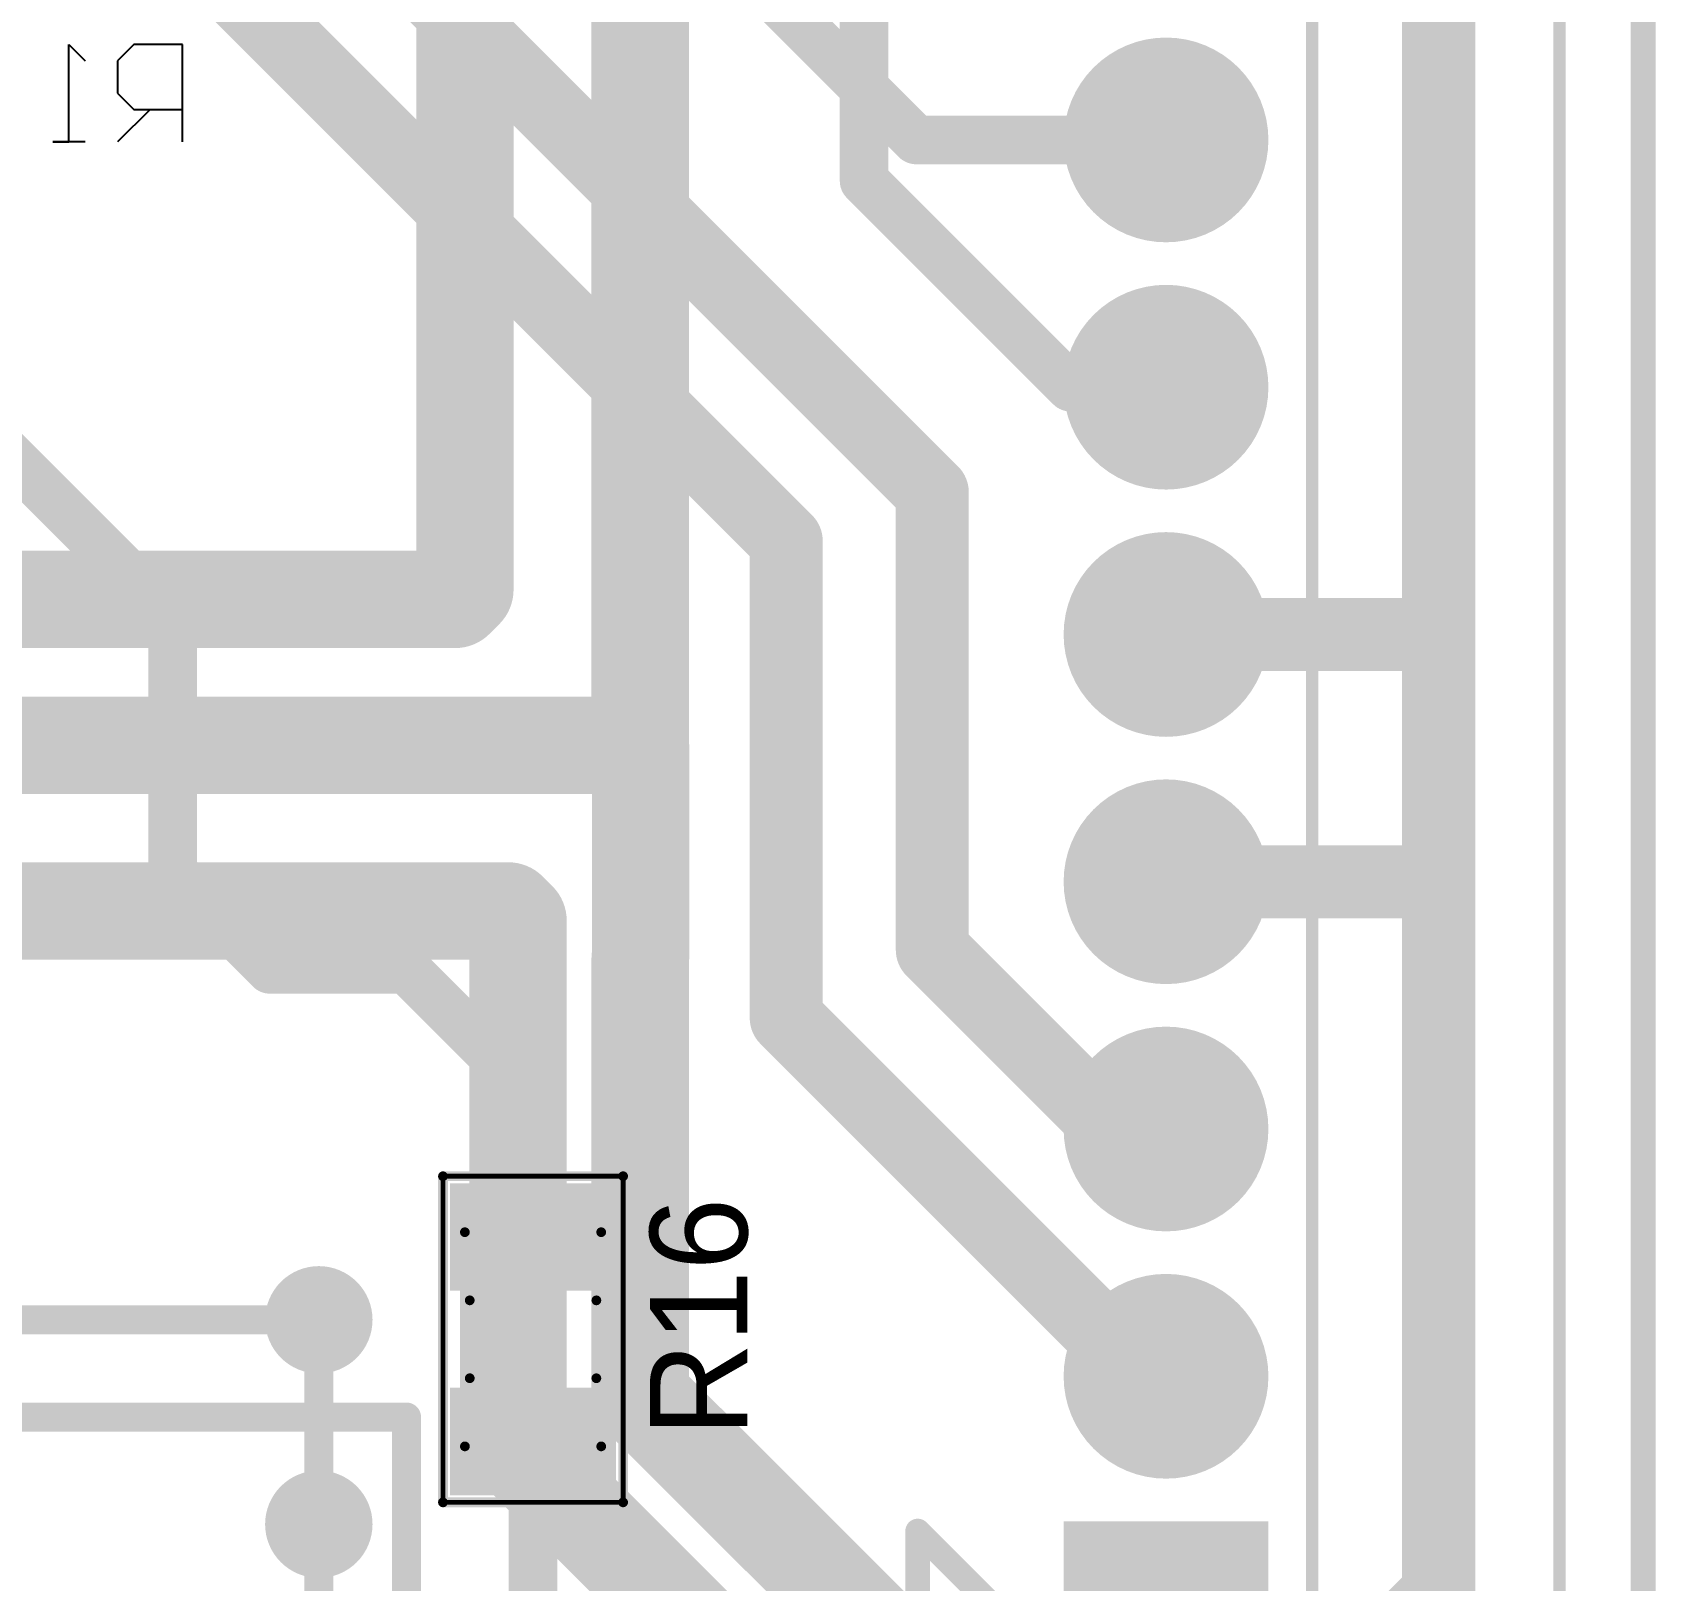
# Model space of a CAD drawing. Header units: millimetres. Extents: x 29.9 to 75.1, y 29.9 to 100.1.
# Drawn here: x 58.46 to 75.13, y 56.52 to 72.42 of the extents above; entities that cross this region are included whole.
import ezdxf

# ---------------------------------------------------------------- set-up
doc = ezdxf.new("R2010")
doc.units = ezdxf.units.MM
for name, color, linetype in [('BottomLayer', 5, 'Continuous'), ('BottomOverlay', 54, 'Continuous'), ('BottomSolder', 6, 'Continuous'), ('Mechanical1', 6, 'Continuous'), ('Mechanical13', 56, 'Continuous'), ('Mechanical15', 56, 'Continuous'), ('MultiLayer', 9, 'Continuous'), ('PadHoleLayer', 156, 'Continuous'), ('TopLayer', 1, 'Continuous'), ('TopOverlay', 2, 'Continuous'), ('TopPaste', 8, 'Continuous'), ('TopSolder', 216, 'Continuous'), ('ViaHoleLayer', 16, 'Continuous')]:
    doc.layers.add(name, color=color, linetype=linetype)

# ---------------------------------------------------------------- blocks, each defined once
blk = doc.blocks.new('PLS_R_1X8__22_28_9080_MPLEX__1128')
at = {"layer": 'BottomLayer', "const_width": 0.9499981}
for points in [[(-4.28500032, 0, 1), (-3.33499968, 0, 1)], [(-1.74500032, 0, 1), (-0.79499968, 0, 1)], [(0.79499968, 0, 1), (1.74500032, 0, 1)], [(3.33499968, 0, 1), (4.28500032, 0, 1)], [(5.874999679999999, 0, 1), (6.82500032, 0, 1)], [(8.41499968, 0, 1), (9.36500032, 0, 1)], [(10.95499968, 0, 1), (11.90500032, 0, 1)]]:
    blk.add_lwpolyline(points, format="xyb", close=True, dxfattribs=at)
at = {"layer": 'BottomLayer'}
blk.add_solid([(-5.400001899999999, 0.9499981), (-7.2999981, 0.9499981), (-5.400001899999999, -0.9499981), (-7.2999981, -0.9499981)], dxfattribs=at)
at = {"layer": 'BottomSolder', "const_width": 1.0515981}
for points in [[(-4.33580032, 0, 1), (-3.28419968, 0, 1)], [(-1.79580032, 0, 1), (-0.7441996799999999, 0, 1)], [(0.7441996799999999, 0, 1), (1.79580032, 0, 1)], [(3.28419968, 0, 1), (4.33580032, 0, 1)], [(5.82419968, 0, 1), (6.87580032, 0, 1)], [(8.364199679999999, 0, 1), (9.415800319999999, 0, 1)], [(10.90419968, 0, 1), (11.95580032, 0, 1)]]:
    blk.add_lwpolyline(points, format="xyb", close=True, dxfattribs=at)
at = {"layer": 'BottomSolder'}
blk.add_solid([(-5.2984019, 1.0515981), (-7.401598099999999, 1.0515981), (-5.2984019, -1.0515981), (-7.401598099999999, -1.0515981)], dxfattribs=at)
at = {"layer": 'MultiLayer', "const_width": 0.9499981}
for points in [[(-4.28500032, 0, 1), (-3.33499968, 0, 1)], [(-1.74500032, 0, 1), (-0.79499968, 0, 1)], [(0.79499968, 0, 1), (1.74500032, 0, 1)], [(3.33499968, 0, 1), (4.28500032, 0, 1)], [(5.874999679999999, 0, 1), (6.82500032, 0, 1)], [(8.41499968, 0, 1), (9.36500032, 0, 1)], [(10.95499968, 0, 1), (11.90500032, 0, 1)]]:
    blk.add_lwpolyline(points, format="xyb", close=True, dxfattribs=at)
at = {"layer": 'MultiLayer'}
blk.add_solid([(-5.400001899999999, 0.9499981), (-7.2999981, 0.9499981), (-5.400001899999999, -0.9499981), (-7.2999981, -0.9499981)], dxfattribs=at)
at = {"layer": 'PadHoleLayer', "const_width": 0.499999}
for points in [[(-6.5999995, 0, 1), (-6.100000499999999, 0, 1)], [(-4.0599995, 0, 1), (-3.5600005, 0, 1)], [(-1.5199995, 0, 1), (-1.0200005, 0, 1)], [(1.0200005, 0, 1), (1.5199995, 0, 1)], [(3.5600005, 0, 1), (4.0599995, 0, 1)], [(6.100000499999999, 0, 1), (6.5999995, 0, 1)], [(8.6400005, 0, 1), (9.1399995, 0, 1)], [(11.1800005, 0, 1), (11.6799995, 0, 1)]]:
    blk.add_lwpolyline(points, format="xyb", close=True, dxfattribs=at)
at = {"layer": 'TopLayer', "const_width": 0.9499981}
for points in [[(-4.28500032, 0, 1), (-3.33499968, 0, 1)], [(-1.74500032, 0, 1), (-0.79499968, 0, 1)], [(0.79499968, 0, 1), (1.74500032, 0, 1)], [(3.33499968, 0, 1), (4.28500032, 0, 1)], [(5.874999679999999, 0, 1), (6.82500032, 0, 1)], [(8.41499968, 0, 1), (9.36500032, 0, 1)], [(10.95499968, 0, 1), (11.90500032, 0, 1)]]:
    blk.add_lwpolyline(points, format="xyb", close=True, dxfattribs=at)
at = {"layer": 'TopLayer'}
blk.add_solid([(-5.400001899999999, 0.9499981), (-7.2999981, 0.9499981), (-5.400001899999999, -0.9499981), (-7.2999981, -0.9499981)], dxfattribs=at)
at = {"layer": 'TopOverlay'}
for points, const_width in [([(-7.40000298, 2.54999998), (-6.40000244, 1.54999944)], 0.254), ([(-7.40000298, 2.54999998), (-5.400001899999999, 2.54999998)], 0.254), ([(-5.400001899999999, 2.54999998), (-6.40000244, 1.54999944)], 0.254), ([(-7.619999999999999, -1.49999954), (12.67499878, -1.49999954)], 0.127), ([(-7.619999999999999, -1.49999954), (-7.619999999999999, -4.03999954)], 0.127), ([(12.67499878, -1.49999954), (12.67499878, -4.03999954)], 0.127), ([(-7.619999999999999, -4.03999954), (12.67499878, -4.03999954)], 0.127)]:
    blk.add_lwpolyline(points, dxfattribs=dict(at, const_width=const_width))
for points, const_width in [([(-7.463502979999999, 2.54999998, 1), (-7.33650298, 2.54999998, 1)], 0.127), ([(-7.463502979999999, 2.54999998, 1), (-7.33650298, 2.54999998, 1)], 0.127), ([(-5.4635019, 2.54999998, 1), (-5.3365019, 2.54999998, 1)], 0.127), ([(-5.4635019, 2.54999998, 1), (-5.3365019, 2.54999998, 1)], 0.127), ([(-6.46350244, 1.54999944, 1), (-6.336502439999999, 1.54999944, 1)], 0.127), ([(-6.46350244, 1.54999944, 1), (-6.336502439999999, 1.54999944, 1)], 0.127), ([(-7.65175, -1.49999954, 1), (-7.588249999999999, -1.49999954, 1)], 0.0635), ([(-7.65175, -1.49999954, 1), (-7.588249999999999, -1.49999954, 1)], 0.0635), ([(12.64324878, -1.49999954, 1), (12.70674878, -1.49999954, 1)], 0.0635), ([(12.64324878, -1.49999954, 1), (12.70674878, -1.49999954, 1)], 0.0635), ([(-7.65175, -4.03999954, 1), (-7.588249999999999, -4.03999954, 1)], 0.0635), ([(-7.65175, -4.03999954, 1), (-7.588249999999999, -4.03999954, 1)], 0.0635), ([(12.64324878, -4.03999954, 1), (12.70674878, -4.03999954, 1)], 0.0635), ([(12.64324878, -4.03999954, 1), (12.70674878, -4.03999954, 1)], 0.0635)]:
    blk.add_lwpolyline(points, format="xyb", close=True, dxfattribs=dict(at, const_width=const_width))
at = {"layer": 'TopSolder', "const_width": 1.0515981}
for points in [[(-4.33580032, 0, 1), (-3.28419968, 0, 1)], [(-1.79580032, 0, 1), (-0.7441996799999999, 0, 1)], [(0.7441996799999999, 0, 1), (1.79580032, 0, 1)], [(3.28419968, 0, 1), (4.33580032, 0, 1)], [(5.82419968, 0, 1), (6.87580032, 0, 1)], [(8.364199679999999, 0, 1), (9.415800319999999, 0, 1)], [(10.90419968, 0, 1), (11.95580032, 0, 1)]]:
    blk.add_lwpolyline(points, format="xyb", close=True, dxfattribs=at)
at = {"layer": 'TopSolder'}
blk.add_solid([(-5.2984019, 1.0515981), (-7.401598099999999, 1.0515981), (-5.2984019, -1.0515981), (-7.401598099999999, -1.0515981)], dxfattribs=at)
blk = doc.blocks.new('SMD_R_0805_1145')
at = {"layer": 'Mechanical13', "const_width": 0.0999998}
for points in [[(-1.10000034, 0.7000011399999999), (-1.10000034, -0.6999985999999999)], [(-1.10000034, 0.7000011399999999), (1.10000034, 0.7000011399999999)], [(1.10000034, 0.7000011399999999), (1.10000034, -0.6999985999999999)], [(-1.10000034, -0.6999985999999999), (1.10000034, -0.6999985999999999)]]:
    blk.add_lwpolyline(points, dxfattribs=at)
at = {"layer": 'Mechanical13', "const_width": 0.0499999}
for points in [[(-1.12499902, 0.7000011399999999, 1), (-1.07500166, 0.7000011399999999, 1)], [(-1.12499902, 0.7000011399999999, 1), (-1.07500166, 0.7000011399999999, 1)], [(1.07500166, 0.7000011399999999, 1), (1.12499902, 0.7000011399999999, 1)], [(1.07500166, 0.7000011399999999, 1), (1.12499902, 0.7000011399999999, 1)], [(-1.12499902, -0.6999985999999999, 1), (-1.07500166, -0.6999985999999999, 1)], [(-1.12499902, -0.6999985999999999, 1), (-1.07500166, -0.6999985999999999, 1)], [(1.07500166, -0.6999985999999999, 1), (1.12499902, -0.6999985999999999, 1)], [(1.07500166, -0.6999985999999999, 1), (1.12499902, -0.6999985999999999, 1)]]:
    blk.add_lwpolyline(points, format="xyb", close=True, dxfattribs=at)
at = {"layer": 'Mechanical15', "const_width": 0.0499999}
for points in [[(-1.67500046, 0.9249994199999999), (-1.67500046, -0.9249994199999999)], [(-1.67500046, 0.9249994199999999), (1.67500046, 0.9249994199999999)], [(1.67500046, 0.9249994199999999), (1.67500046, -0.9249994199999999)], [(-1.67500046, -0.9249994199999999), (1.67500046, -0.9249994199999999)]]:
    blk.add_lwpolyline(points, dxfattribs=at)
at = {"layer": 'Mechanical15', "const_width": 0.02499868}
for points in [[(-1.6874998, 0.9249994199999999, 1), (-1.66250112, 0.9249994199999999, 1)], [(-1.6874998, 0.9249994199999999, 1), (-1.66250112, 0.9249994199999999, 1)], [(1.66250112, 0.9249994199999999, 1), (1.6874998, 0.9249994199999999, 1)], [(1.66250112, 0.9249994199999999, 1), (1.6874998, 0.9249994199999999, 1)], [(-1.6874998, -0.9249994199999999, 1), (-1.66250112, -0.9249994199999999, 1)], [(-1.6874998, -0.9249994199999999, 1), (-1.66250112, -0.9249994199999999, 1)], [(1.66250112, -0.9249994199999999, 1), (1.6874998, -0.9249994199999999, 1)], [(1.66250112, -0.9249994199999999, 1), (1.6874998, -0.9249994199999999, 1)]]:
    blk.add_lwpolyline(points, format="xyb", close=True, dxfattribs=at)
at = {"layer": 'TopLayer'}
for points in [[(-0.6000013399999999, -0.7499985), (-0.6000013399999999, 0.7499985), (-1.49999954, -0.7499985), (-1.49999954, 0.7499985)], [(1.49999954, -0.7499985), (1.49999954, 0.7499985), (0.6000013399999999, -0.7499985), (0.6000013399999999, 0.7499985)]]:
    blk.add_solid(points, dxfattribs=at)
at = {"layer": 'TopOverlay', "const_width": 0.0999998}
for points in [[(-1.67500046, 0.9249994199999999), (1.67500046, 0.9249994199999999)], [(-1.67500046, 0.9249994199999999), (-1.67500046, -0.9249994199999999)], [(1.67500046, 0.9249994199999999), (1.67500046, -0.9249994199999999)], [(-0.3999992, 0.6500012399999999), (0.3999992, 0.6500012399999999)], [(-0.3999992, -0.6499986999999999), (0.3999992, -0.6499986999999999)], [(-1.67500046, -0.9249994199999999), (1.67500046, -0.9249994199999999)]]:
    blk.add_lwpolyline(points, dxfattribs=at)
at = {"layer": 'TopOverlay', "const_width": 0.0499999}
for points in [[(-1.69999914, 0.9249994199999999, 1), (-1.65000178, 0.9249994199999999, 1)], [(-1.69999914, 0.9249994199999999, 1), (-1.65000178, 0.9249994199999999, 1)], [(1.65000178, 0.9249994199999999, 1), (1.69999914, 0.9249994199999999, 1)], [(1.65000178, 0.9249994199999999, 1), (1.69999914, 0.9249994199999999, 1)], [(-0.42499788, 0.6500012399999999, 1), (-0.37500052, 0.6500012399999999, 1)], [(0.37500052, 0.6500012399999999, 1), (0.42499788, 0.6500012399999999, 1)], [(-0.42499788, -0.6499986999999999, 1), (-0.37500052, -0.6499986999999999, 1)], [(0.37500052, -0.6499986999999999, 1), (0.42499788, -0.6499986999999999, 1)], [(-1.69999914, -0.9249994199999999, 1), (-1.65000178, -0.9249994199999999, 1)], [(-1.69999914, -0.9249994199999999, 1), (-1.65000178, -0.9249994199999999, 1)], [(1.65000178, -0.9249994199999999, 1), (1.69999914, -0.9249994199999999, 1)], [(1.65000178, -0.9249994199999999, 1), (1.69999914, -0.9249994199999999, 1)]]:
    blk.add_lwpolyline(points, format="xyb", close=True, dxfattribs=at)
at = {"layer": 'TopPaste'}
for points in [[(-0.6000013399999999, -0.7499985), (-0.6000013399999999, 0.7499985), (-1.49999954, -0.7499985), (-1.49999954, 0.7499985)], [(1.49999954, -0.7499985), (1.49999954, 0.7499985), (0.6000013399999999, -0.7499985), (0.6000013399999999, 0.7499985)]]:
    blk.add_solid(points, dxfattribs=at)
at = {"layer": 'TopSolder'}
for points in [[(-0.49840134, -0.8515984999999999), (-0.49840134, 0.8515984999999999), (-1.60159954, -0.8515984999999999), (-1.60159954, 0.8515984999999999)], [(1.60159954, -0.8515984999999999), (1.60159954, 0.8515984999999999), (0.49840134, -0.8515984999999999), (0.49840134, 0.8515984999999999)]]:
    blk.add_solid(points, dxfattribs=at)

msp = doc.modelspace()

# ---------------------------------------------------------------- linework, layer by layer
at = {"layer": 'BottomLayer'}
for points, const_width in [([(62.9000012, 66.70000121999999), (62.9000012, 77.40000268)], 1.00000054), ([(64.70000014, 65.10000188), (64.70000014, 77.20000053999999)], 1.00000054), ([(67.00000062, 70.90000044), (67.00000062, 73.90000205999999)], 0.499999), ([(72.90000151999999, 66.30000202), (72.90000151999999, 73.70000246)], 0.75000104), ([(67.00000062, 70.90000044), (69.11999892, 68.78000214)], 0.499999), ([(69.11999892, 68.78000214), (70.10000203999999, 68.78000214)], 0.499999), ([(62.8000014, 66.60000142), (62.9000012, 66.70000121999999)], 1.00000054), ([(57.50000184, 66.60000142), (62.8000014, 66.60000142)], 1.00000054), ([(72.84000164, 66.24000214), (72.90000151999999, 66.30000202)], 0.75000104), ([(72.90000151999999, 63.70000214), (72.90000151999999, 66.30000202)], 0.75000104), ([(70.10000203999999, 66.24000214), (72.84000164, 66.24000214)], 0.75000104), ([(44.0000009, 65.10000188), (64.70000014, 65.10000188)], 1.00000054), ([(64.70000014, 65.10000188), (64.70400318, 65.09599884)], 1.00000054), ([(64.70400318, 62.91844414), (64.70400318, 65.09599884)], 1.00000054), ([(70.10000203999999, 63.70000214), (72.90000151999999, 63.70000214)], 0.75000104), ([(72.90000151999999, 56.40000149999999), (72.90000151999999, 63.70000214)], 0.75000104), ([(57.50000184, 63.40000019999999), (63.34599979999999, 63.40000019999999)], 1.00000054), ([(63.34599979999999, 63.40000019999999), (63.44599959999999, 63.30000039999999)], 1.00000054), ([(63.44599959999999, 57.85400418), (63.44599959999999, 63.30000039999999)], 1.00000054), ([(64.70000014, 62.9144411), (64.70400318, 62.91844414)], 1.00000054), ([(64.70000014, 58.41368556), (64.70000014, 62.9144411)], 1.00000054), ([(61.40000165999999, 57.1000001), (61.40000165999999, 59.20000098)], 0.2999994), ([(64.70000014, 58.41368556), (68.40000289999999, 54.71368279999999)], 1.00000054), ([(63.44599959999999, 57.85400418), (67.02800411999999, 54.27199966)], 1.00000054), ([(72.58000215999999, 56.08000214), (72.90000151999999, 56.40000149999999)], 0.75000104)]:
    msp.add_lwpolyline(points, dxfattribs=dict(at, const_width=const_width))
for points, const_width in [([(66.87500213999999, 70.90000044, 1), (67.1249991, 70.90000044, 1)], 0.2499995), ([(66.87500213999999, 70.90000044, 1), (67.1249991, 70.90000044, 1)], 0.2499995), ([(68.99500044, 68.78000214, 1), (69.2449974, 68.78000214, 1)], 0.2499995), ([(68.99500044, 68.78000214, 1), (69.2449974, 68.78000214, 1)], 0.2499995), ([(69.97500355999999, 68.78000214, 1), (70.22500052, 68.78000214, 1)], 0.2499995), ([(62.6500017, 66.70000121999999, 1), (63.1500007, 66.70000121999999, 1)], 0.499999), ([(62.6500017, 66.70000121999999, 1), (63.1500007, 66.70000121999999, 1)], 0.499999), ([(62.5500019, 66.60000142, 1), (63.05000089999999, 66.60000142, 1)], 0.499999), ([(62.5500019, 66.60000142, 1), (63.05000089999999, 66.60000142, 1)], 0.499999), ([(72.71250126, 66.30000202, 1), (73.08750178, 66.30000202, 1)], 0.37500052), ([(72.71250126, 66.30000202, 1), (73.08750178, 66.30000202, 1)], 0.37500052), ([(72.71250126, 66.30000202, 1), (73.08750178, 66.30000202, 1)], 0.37500052), ([(69.91250178, 66.24000214, 1), (70.2875023, 66.24000214, 1)], 0.37500052), ([(72.65250137999999, 66.24000214, 1), (73.02750189999999, 66.24000214, 1)], 0.37500052), ([(72.65250137999999, 66.24000214, 1), (73.02750189999999, 66.24000214, 1)], 0.37500052), ([(64.45000064, 65.10000188, 1), (64.94999964, 65.10000188, 1)], 0.499999), ([(64.45000064, 65.10000188, 1), (64.94999964, 65.10000188, 1)], 0.499999), ([(64.45000064, 65.10000188, 1), (64.94999964, 65.10000188, 1)], 0.499999), ([(64.45400368, 65.09599884, 1), (64.95400268, 65.09599884, 1)], 0.499999), ([(64.45400368, 65.09599884, 1), (64.95400268, 65.09599884, 1)], 0.499999), ([(69.91250178, 63.70000214, 1), (70.2875023, 63.70000214, 1)], 0.37500052), ([(72.71250126, 63.70000214, 1), (73.08750178, 63.70000214, 1)], 0.37500052), ([(72.71250126, 63.70000214, 1), (73.08750178, 63.70000214, 1)], 0.37500052), ([(72.71250126, 63.70000214, 1), (73.08750178, 63.70000214, 1)], 0.37500052), ([(63.09600029999999, 63.40000019999999, 1), (63.5959993, 63.40000019999999, 1)], 0.499999), ([(63.09600029999999, 63.40000019999999, 1), (63.5959993, 63.40000019999999, 1)], 0.499999), ([(63.1960001, 63.30000039999999, 1), (63.69599909999999, 63.30000039999999, 1)], 0.499999), ([(63.1960001, 63.30000039999999, 1), (63.69599909999999, 63.30000039999999, 1)], 0.499999), ([(64.45000064, 62.9144411, 1), (64.94999964, 62.9144411, 1)], 0.499999), ([(64.45000064, 62.9144411, 1), (64.94999964, 62.9144411, 1)], 0.499999), ([(64.45400368, 62.91844414, 1), (64.95400268, 62.91844414, 1)], 0.499999), ([(64.45400368, 62.91844414, 1), (64.95400268, 62.91844414, 1)], 0.499999), ([(61.17500084, 59.20000098, 1), (61.62500248, 59.20000098, 1)], 0.4499991), ([(61.32500307999999, 59.20000098, 1), (61.47500024, 59.20000098, 1)], 0.1499997), ([(64.45000064, 58.41368556, 1), (64.94999964, 58.41368556, 1)], 0.499999), ([(64.45000064, 58.41368556, 1), (64.94999964, 58.41368556, 1)], 0.499999), ([(63.1960001, 57.85400418, 1), (63.69599909999999, 57.85400418, 1)], 0.499999), ([(63.1960001, 57.85400418, 1), (63.69599909999999, 57.85400418, 1)], 0.499999), ([(61.17500084, 57.1000001, 1), (61.62500248, 57.1000001, 1)], 0.4499991), ([(61.32500307999999, 57.1000001, 1), (61.47500024, 57.1000001, 1)], 0.1499997), ([(72.71250126, 56.40000149999999, 1), (73.08750178, 56.40000149999999, 1)], 0.37500052), ([(72.71250126, 56.40000149999999, 1), (73.08750178, 56.40000149999999, 1)], 0.37500052)]:
    msp.add_lwpolyline(points, format="xyb", close=True, dxfattribs=dict(at, const_width=const_width))
at = {"layer": 'BottomOverlay'}
for p, q in [((58.83371012, 71.30000217999999), (58.83371012, 72.29968013999999)), ((58.83371012, 72.29968013999999), (59.00032396, 72.1330663)), ((59.50016294, 72.29968013999999), (59.33355164, 72.1330663)), ((60.00000192, 72.29968013999999), (59.50016294, 72.29968013999999)), ((60.00000192, 71.30000217999999), (60.00000192, 72.29968013999999)), ((59.33355164, 72.1330663), (59.33355164, 71.79984116)), ((59.33355164, 71.79984116), (59.50016294, 71.63322731999999)), ((59.66677678, 71.63322731999999), (59.33355164, 71.30000217999999)), ((59.50016294, 71.63322731999999), (60.00000192, 71.63322731999999)), ((59.00032396, 71.30000217999999), (58.66709882, 71.30000217999999)), ((58.66709882, 71.30000217999999), (58.83371012, 71.30000217999999))]:
    msp.add_line(p, q, dxfattribs=at)
at = {"layer": 'BottomSolder', "const_width": 0.5515991}
for points in [[(61.12420083999999, 59.20000098, 1), (61.67580247999999, 59.20000098, 1)], [(61.12420083999999, 57.1000001, 1), (61.67580247999999, 57.1000001, 1)]]:
    msp.add_lwpolyline(points, format="xyb", close=True, dxfattribs=at)
at = {"layer": 'Mechanical1', "const_width": 0.254}
msp.add_lwpolyline([(74.99999986, 30.00000096), (74.99999986, 100.00000066)], dxfattribs=at)
at = {"layer": 'MultiLayer', "const_width": 0.4499991}
for points in [[(61.17500084, 59.20000098, 1), (61.62500248, 59.20000098, 1)], [(61.17500084, 57.1000001, 1), (61.62500248, 57.1000001, 1)]]:
    msp.add_lwpolyline(points, format="xyb", close=True, dxfattribs=at)
at = {"layer": 'TopLayer'}
for points, const_width in [([(59.60000017999999, 75.80000079999999), (67.70000175999999, 67.69999922)], 0.75000104), ([(62.9000012, 75.9539375), (67.53393656, 71.32000214)], 0.499999), ([(58.10000064, 75.30000179999999), (66.20000222, 67.20000021999999)], 0.75000104), ([(53.15000037999999, 73.15000101999999), (59.90000212, 66.39999928)], 0.499999), ([(67.53393656, 71.32000214), (70.10000203999999, 71.32000214)], 0.499999), ([(67.70000175999999, 63.000001), (67.70000175999999, 67.69999922)], 0.75000104), ([(66.20000222, 62.29999986), (66.20000222, 67.20000021999999)], 0.75000104), ([(59.90000212, 63.80000193999999), (59.90000212, 66.39999928)], 0.499999), ([(59.90000212, 63.80000193999999), (60.90000266, 62.8000014)], 0.499999), ([(67.70000175999999, 63.000001), (69.54000062, 61.16000214)], 0.75000104), ([(60.90000266, 62.8000014), (62.29999986, 62.8000014)], 0.499999), ([(62.29999986, 62.8000014), (63.5999998, 61.50000146)], 0.499999), ([(66.20000222, 62.29999986), (69.87999993999999, 58.62000214)], 0.75000104), ([(63.5999998, 60.05000182), (63.5999998, 61.50000146)], 0.499999), ([(69.54000062, 61.16000214), (70.10000203999999, 61.16000214)], 0.75000104), ([(55.30000115999999, 59.20000098), (61.40000165999999, 59.20000098)], 0.2999994), ([(69.87999993999999, 58.62000214), (70.10000203999999, 58.62000214)], 0.75000104), ([(56.3000017, 58.20000044), (62.29999986, 58.20000044)], 0.2999994), ([(62.29999986, 58.20000044), (62.3000024, 58.1999979)], 0.2999994), ([(62.3000024, 54.60000002), (62.3000024, 58.1999979)], 0.2999994), ([(63.5999998, 55.35000106), (63.5999998, 57.95000094)], 0.499999), ([(61.40000165999999, 50.95000224), (61.40000165999999, 57.1000001)], 0.2999994)]:
    msp.add_lwpolyline(points, dxfattribs=dict(at, const_width=const_width))
for points, const_width in [([(67.40893808, 71.32000214, 1), (67.65893504, 71.32000214, 1)], 0.2499995), ([(67.40893808, 71.32000214, 1), (67.65893504, 71.32000214, 1)], 0.2499995), ([(69.97500355999999, 71.32000214, 1), (70.22500052, 71.32000214, 1)], 0.2499995), ([(67.5125015, 67.69999922, 1), (67.88750202, 67.69999922, 1)], 0.37500052), ([(67.5125015, 67.69999922, 1), (67.88750202, 67.69999922, 1)], 0.37500052), ([(66.01250196, 67.20000021999999, 1), (66.38750248, 67.20000021999999, 1)], 0.37500052), ([(66.01250196, 67.20000021999999, 1), (66.38750248, 67.20000021999999, 1)], 0.37500052), ([(59.77500363999999, 66.39999928, 1), (60.0250006, 66.39999928, 1)], 0.2499995), ([(59.77500363999999, 66.39999928, 1), (60.0250006, 66.39999928, 1)], 0.2499995), ([(59.77500363999999, 63.80000193999999, 1), (60.0250006, 63.80000193999999, 1)], 0.2499995), ([(59.77500363999999, 63.80000193999999, 1), (60.0250006, 63.80000193999999, 1)], 0.2499995), ([(67.5125015, 63.000001, 1), (67.88750202, 63.000001, 1)], 0.37500052), ([(67.5125015, 63.000001, 1), (67.88750202, 63.000001, 1)], 0.37500052), ([(60.77500418, 62.8000014, 1), (61.02500113999999, 62.8000014, 1)], 0.2499995), ([(60.77500418, 62.8000014, 1), (61.02500113999999, 62.8000014, 1)], 0.2499995), ([(62.17500138, 62.8000014, 1), (62.42499833999999, 62.8000014, 1)], 0.2499995), ([(62.17500138, 62.8000014, 1), (62.42499833999999, 62.8000014, 1)], 0.2499995), ([(66.01250196, 62.29999986, 1), (66.38750248, 62.29999986, 1)], 0.37500052), ([(66.01250196, 62.29999986, 1), (66.38750248, 62.29999986, 1)], 0.37500052), ([(63.47500132, 61.50000146, 1), (63.72499827999999, 61.50000146, 1)], 0.2499995), ([(63.47500132, 61.50000146, 1), (63.72499827999999, 61.50000146, 1)], 0.2499995), ([(69.35250036, 61.16000214, 1), (69.72750088, 61.16000214, 1)], 0.37500052), ([(69.35250036, 61.16000214, 1), (69.72750088, 61.16000214, 1)], 0.37500052), ([(69.91250178, 61.16000214, 1), (70.2875023, 61.16000214, 1)], 0.37500052), ([(63.47500132, 60.05000182, 1), (63.72499827999999, 60.05000182, 1)], 0.2499995), ([(61.17500084, 59.20000098, 1), (61.62500248, 59.20000098, 1)], 0.4499991), ([(61.32500307999999, 59.20000098, 1), (61.47500024, 59.20000098, 1)], 0.1499997), ([(69.69249968, 58.62000214, 1), (70.0675002, 58.62000214, 1)], 0.37500052), ([(69.69249968, 58.62000214, 1), (70.0675002, 58.62000214, 1)], 0.37500052), ([(69.91250178, 58.62000214, 1), (70.2875023, 58.62000214, 1)], 0.37500052), ([(62.22500127999999, 58.20000044, 1), (62.37499844, 58.20000044, 1)], 0.1499997), ([(62.22500127999999, 58.20000044, 1), (62.37499844, 58.20000044, 1)], 0.1499997), ([(62.22500382, 58.1999979, 1), (62.37500098, 58.1999979, 1)], 0.1499997), ([(62.22500382, 58.1999979, 1), (62.37500098, 58.1999979, 1)], 0.1499997), ([(63.47500132, 57.95000094, 1), (63.72499827999999, 57.95000094, 1)], 0.2499995), ([(61.17500084, 57.1000001, 1), (61.62500248, 57.1000001, 1)], 0.4499991), ([(61.32500307999999, 57.1000001, 1), (61.47500024, 57.1000001, 1)], 0.1499997)]:
    msp.add_lwpolyline(points, format="xyb", close=True, dxfattribs=dict(at, const_width=const_width))
at = {"layer": 'TopSolder', "const_width": 0.5515991}
for points in [[(61.12420083999999, 59.20000098, 1), (61.67580247999999, 59.20000098, 1)], [(61.12420083999999, 57.1000001, 1), (61.67580247999999, 57.1000001, 1)]]:
    msp.add_lwpolyline(points, format="xyb", close=True, dxfattribs=at)
at = {"layer": 'ViaHoleLayer', "const_width": 0.2499995}
for points in [[(61.27500318, 59.20000098, 1), (61.52500014, 59.20000098, 1)], [(61.27500318, 57.1000001, 1), (61.52500014, 57.1000001, 1)]]:
    msp.add_lwpolyline(points, format="xyb", close=True, dxfattribs=at)

# ---------------------------------------------------------------- block references
at = {"rotation": 90}
for name, p in [('PLS_R_1X8__22_28_9080_MPLEX__1128', (70.10000203999999, 62.43000214)), ('SMD_R_0805_1145', (63.5999998, 59.00000137999999))]:
    msp.add_blockref(name, p, dxfattribs=at)

# ---------------------------------------------------------------- texts
at = {"layer": 'TopOverlay'}
msp.add_text('R16', height=1.00000054, rotation=90, dxfattribs=at).set_placement((65.80000048, 58.00000084))

doc.saveas('drawing.dxf')
